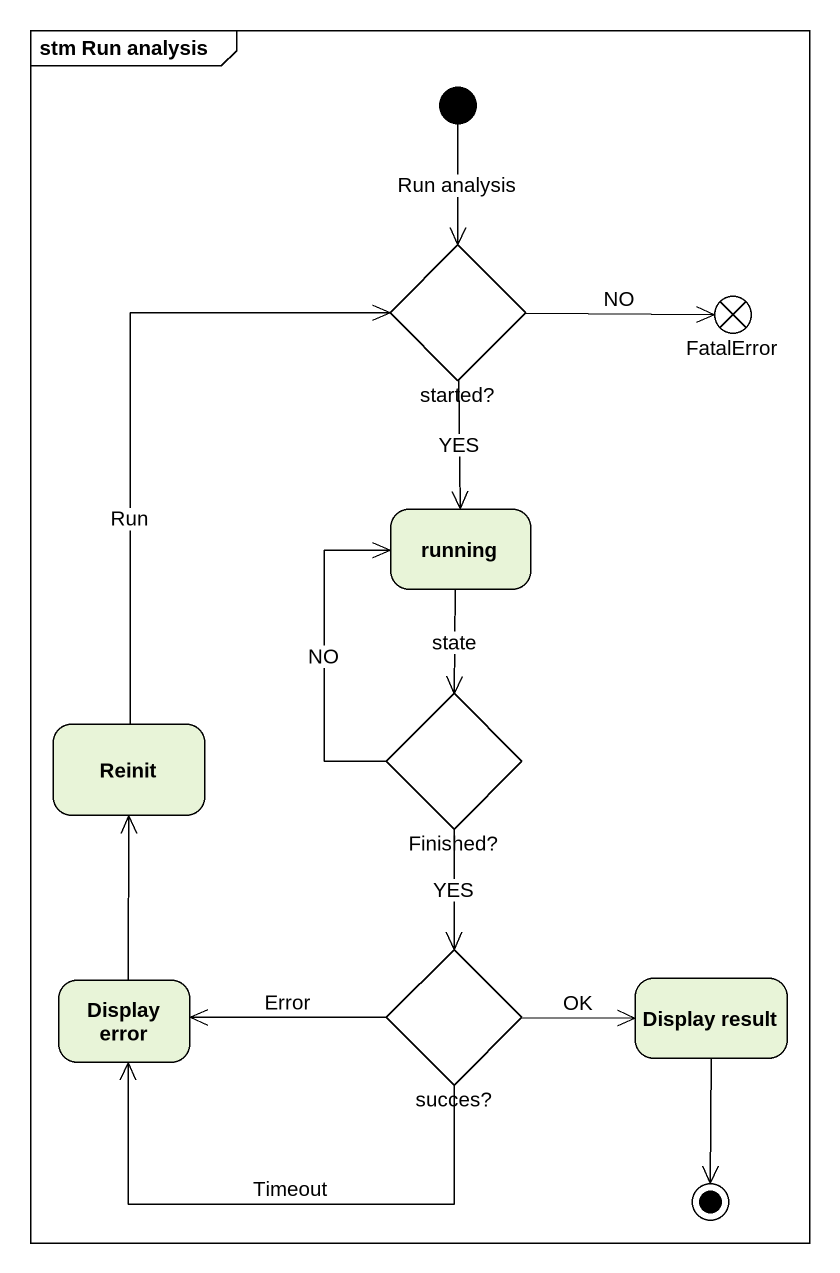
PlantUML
@startuml
mainframe stm Run analysis
hide empty description
state "started?" as started <<choice>>
state FatalError <<choice>>
state running
state Reinit
state "Finished?" as Finished <<choice>>
state "Display error" as Display_error
state "succes?" as succes <<choice>>
state "Display result" as Display_result
[*] --> started : Run analysis
started -right-> FatalError : NO
started --> running : YES
running --> Finished : state
Reinit -up-> started : Run
Finished -up-> running : NO
Finished --> succes : YES
Display_error -up-> Reinit
succes -left-> Display_error : Error
succes -left-> Display_error : Timeout
succes -right-> Display_result : OK
Display_result --> [*]
@enduml
